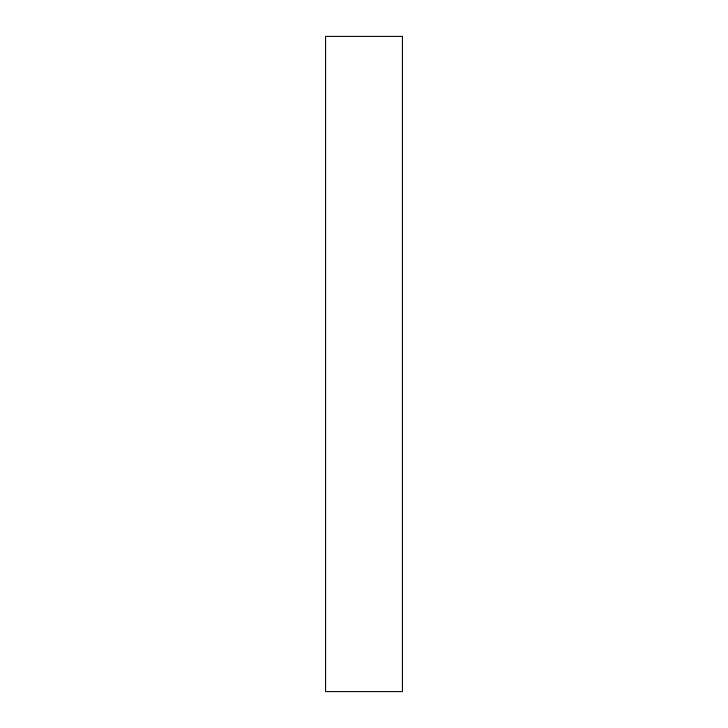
<?xml version="1.0" encoding="UTF-8"?>
<svg xmlns="http://www.w3.org/2000/svg" width="728" height="728" viewBox="0 0 728 728"><rect width="100%" height="100%" fill="white"/><g stroke="black" fill="none" stroke-linecap="round" stroke-linejoin="round"><path stroke-width="1.09" d="M402.429 36.4L325.571 36.4L325.571 691.6L402.429 691.6L402.429 36.4"/></g></svg>
